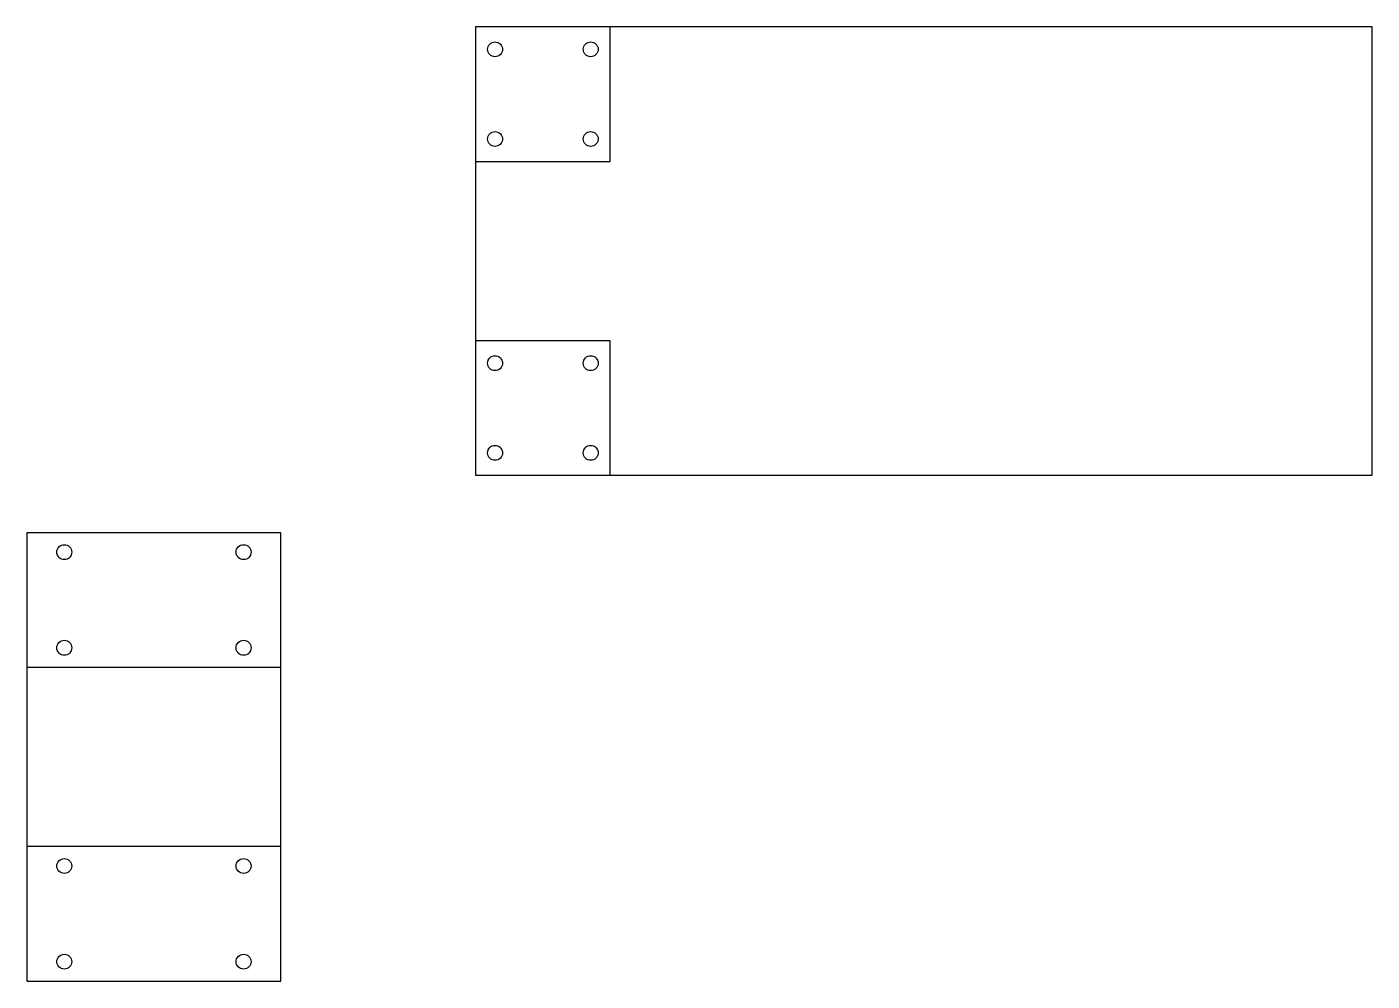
# Model space of a CAD drawing. Header units: millimetres. Extents: x 0 to 450, y 0 to 319.
import ezdxf

# ---------------------------------------------------------------- set-up
doc = ezdxf.new("R2010")
doc.units = ezdxf.units.MM

msp = doc.modelspace()

# ---------------------------------------------------------------- linework, layer by layer
for points in [[(150.17, 274.22), (195.17, 274.22), (195.17, 319.22), (150.17, 319.22)], [(150.17, 169.22), (450.17, 169.22), (450.17, 319.22), (150.17, 319.22)], [(150.17, 169.22), (195.17, 169.22), (195.17, 214.22), (150.17, 214.22)], [(0, 105), (85, 105), (85, 150), (0, 150)], [(0, 0), (85, 0), (85, 150), (0, 150)], [(0, 0), (85, 0), (85, 45), (0, 45)]]:
    msp.add_lwpolyline(points, close=True)
for centre in [(156.67, 311.72), (188.67, 311.72), (156.67, 281.72), (188.67, 281.72), (156.67, 206.72), (188.67, 206.72), (156.67, 176.72), (188.67, 176.72), (12.5, 143.5), (72.5, 143.5), (12.5, 111.5), (72.5, 111.5), (12.5, 38.5), (72.5, 38.5), (12.5, 6.5), (72.5, 6.5)]:
    msp.add_circle(centre, 2.5)

doc.saveas('drawing.dxf')
